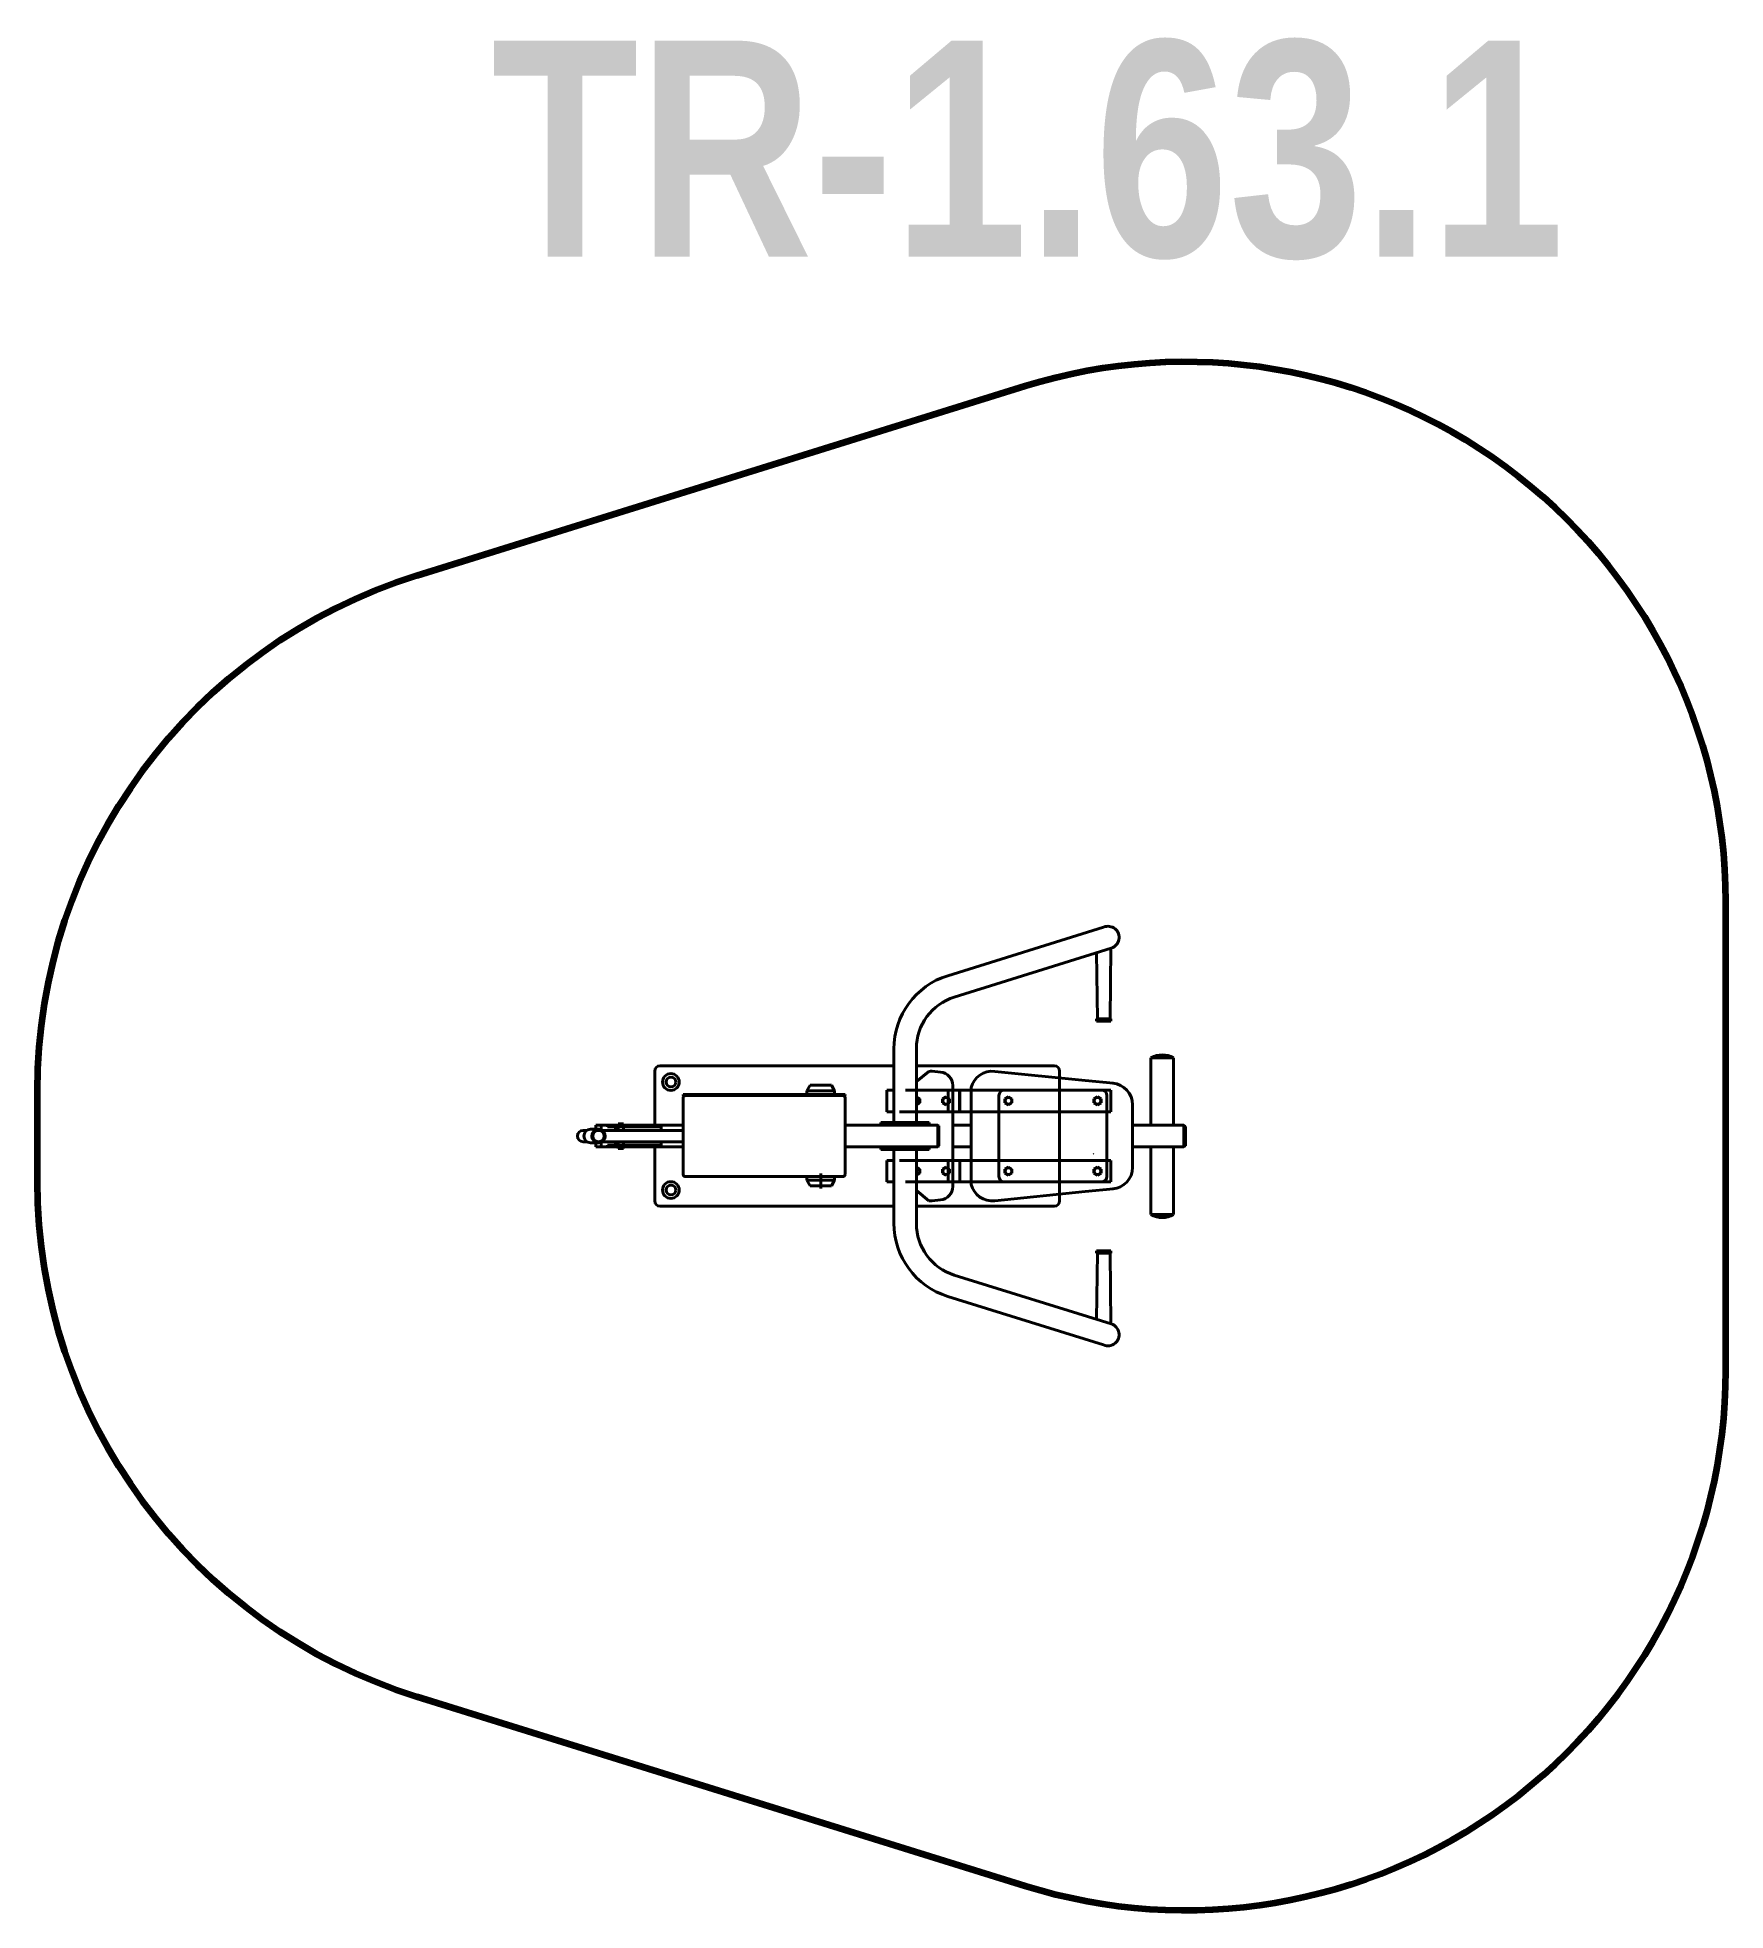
# Model space of a CAD drawing. Header units: millimetres. Extents: x 32447 to 35573, y 1591 to 5059.
import ezdxf

# ---------------------------------------------------------------- set-up
doc = ezdxf.new("R2010")
doc.units = ezdxf.units.MM
doc.layers.add('DiKom', color=7, linetype='Continuous')
doc.styles.add('style1', font='arialbd.ttf', dxfattribs={"width": 0.8})

msp = doc.modelspace()

# ---------------------------------------------------------------- hatches: boundary and pattern name
at = {"layer": 'DiKom', "linetype": 'Continuous', "lineweight": 40}
h = msp.add_hatch(color=7, dxfattribs=at)
h.paths.add_polyline_path([(34573.2, 3006.8), (34573.2, 3042.8), (34570, 3045.2), (34570, 3005.2)])
h.paths.add_polyline_path([(34509, 2880.2), (34516.2, 2876.7), (34524, 2874.7), (34532, 2874.3), (34539.9, 2875.5), (34547.4, 2878.2), (34551, 2880.2)])
h.paths.add_polyline_path([(34509, 3170.2), (34551, 3170.2), (34543.1, 3173.4), (34534.6, 3175), (34526.1, 3175.1), (34517.6, 3173.6), (34509.6, 3170.5)])

# ---------------------------------------------------------------- linework, layer by layer
at = {"layer": 'DiKom', "color": 7, "linetype": 'Continuous', "lineweight": 40}
for p, q in [((34421.3, 3411.9), (34132.7, 3322.1)), ((34144.7, 3282.5), (34435.5, 3373.1)), ((34409.7, 3242), (34407.9, 3364.5)), ((34433.2, 3242), (34434.9, 3372.9)), ((34407.9, 3237.9), (34407.9, 3242)), ((34407.9, 3242), (34434.9, 3242)), ((34407.9, 3237.9), (34434.9, 3237.9)), ((34434.9, 3237.9), (34434.9, 3242)), ((34032.9, 3050.2), (34032.9, 3186.5)), ((34074.5, 3050.2), (34074.5, 3187)), ((34509, 3170.2), (34509, 3045.2)), ((34551, 3170.2), (34509, 3170.2)), ((34551, 3045.2), (34551, 3170.2)), ((33589.9, 3145.2), (33589.9, 3045.2)), ((34032.9, 3155.2), (33599.9, 3155.2)), ((34329.9, 3155.2), (34074.5, 3155.2)), ((34074.5, 3126.3), (34097.6, 3144.9)), ((34104, 3145.1), (34119.4, 3143.6)), ((34387, 3128.2), (34219.7, 3144.9)), ((34339.9, 3132.9), (34339.9, 3145.2)), ((34339.9, 3132.9), (34339.9, 2917.5)), ((34439.7, 3122.9), (34387, 3128.2)), ((33642.4, 3102.2), (33642.4, 3100.2)), ((33642.4, 3102.2), (33942.4, 3102.2)), ((33642.4, 3102.2), (33642.4, 3100.2)), ((33642.4, 3100.2), (33647.4, 3100.2)), ((33642.4, 3096.2), (33642.4, 2954.2)), ((33647.4, 3100.2), (33937.4, 3100.2)), ((33871.9, 3109.2), (33877.6, 3119.2)), ((33871.9, 3102.2), (33871.9, 3109.2)), ((33871.9, 3109.2), (33922.9, 3109.2)), ((33917.1, 3119.2), (33877.6, 3119.2)), ((33922.9, 3109.2), (33917.1, 3119.2)), ((33922.9, 3102.2), (33922.9, 3109.2)), ((33942.4, 3100.2), (33937.4, 3100.2)), ((33942.4, 3100.2), (33942.4, 3102.2)), ((33942.4, 3102.2), (33942.4, 3100.2)), ((33942.4, 2954.2), (33942.4, 3096.2)), ((34019.6, 3110.2), (34019.6, 3070.2)), ((34032.9, 3110.2), (34019.6, 3110.2)), ((34141.7, 3110.2), (34054.4, 3110.2)), ((34074.5, 3097.6), (34074.6, 3097.7)), ((34074.6, 3097.7), (34081.1, 3093.9)), ((34081.1, 3093.9), (34081.1, 3086.4)), ((34123.1, 3093.9), (34129.6, 3097.7)), ((34123.1, 3086.4), (34123.1, 3093.9)), ((34129.6, 3097.7), (34136.1, 3093.9)), ((34133.6, 3110.2), (34133.6, 3070.2)), ((34136.1, 3093.9), (34136.1, 3086.4)), ((34141.7, 3110.2), (34176.2, 3110.2)), ((34141.9, 3025.2), (34141.9, 3118.7)), ((34153, 3110.2), (34198.7, 3110.2)), ((34154.6, 3110.2), (34154.6, 3070.2)), ((34155, 3070.2), (34155, 3110.2)), ((34176.2, 3025.2), (34176.2, 3114.8)), ((34187.5, 3110.2), (34435, 3110.2)), ((34227.5, 2950.2), (34227.5, 3100.2)), ((34237.5, 3110.2), (34417.5, 3110.2)), ((34245, 3097.7), (34238.5, 3093.9)), ((34238.5, 3093.9), (34238.5, 3086.4)), ((34251.5, 3093.9), (34245, 3097.7)), ((34251.5, 3086.4), (34251.5, 3093.9)), ((34410, 3097.7), (34403.5, 3093.9)), ((34403.5, 3093.9), (34403.5, 3086.4)), ((34416.5, 3093.9), (34410, 3097.7)), ((34416.5, 3086.4), (34416.5, 3093.9)), ((34427.5, 3100.2), (34427.5, 2950.2)), ((34435, 3110.2), (34435, 3070.2)), ((34032.9, 3070.2), (34019.6, 3070.2)), ((34141.9, 3070.2), (34043.2, 3070.2)), ((34074.6, 3082.7), (34074.5, 3082.7)), ((34081.1, 3086.4), (34074.6, 3082.7)), ((34129.6, 3082.7), (34123.1, 3086.4)), ((34136.1, 3086.4), (34129.6, 3082.7)), ((34141.9, 3070.2), (34176.2, 3070.2)), ((34435, 3070.2), (34175, 3070.2)), ((34238.5, 3086.4), (34245, 3082.7)), ((34245, 3082.7), (34251.5, 3086.4)), ((34403.5, 3086.4), (34410, 3082.7)), ((34410, 3082.7), (34416.5, 3086.4)), ((34475, 3025.2), (34475, 3083.2)), ((33457.2, 3035.7), (33464.5, 3035.7)), ((33471.2, 3037.7), (33485.8, 3037.7)), ((33480.7, 3045.2), (33642.4, 3045.2)), ((33480.7, 3045.2), (33480.7, 3037.7)), ((33490.6, 3045.2), (33490.6, 3036.7)), ((33492.6, 3035.7), (33642.4, 3035.7)), ((33502.7, 3045.2), (33502.7, 3042.2)), ((33502.7, 3042.2), (33601.8, 3042.2)), ((33517.4, 3042.2), (33517.4, 3035.7)), ((33522.2, 3048.1), (33531.9, 3048.1)), ((33522.2, 3048.1), (33522.2, 3045.2)), ((33522.2, 3042.2), (33522.2, 3035.7)), ((33531.9, 3048.1), (33531.9, 3045.2)), ((33531.9, 3042.2), (33531.9, 3035.7)), ((33601.8, 3045.2), (33601.8, 3035.7)), ((33642.4, 3045.2), (33642.4, 3005.2)), ((33942.4, 3045.2), (34043.2, 3045.2)), ((34008.9, 3045.2), (34008.9, 3050.2)), ((34008.9, 3050.2), (34098.5, 3050.2)), ((34043.2, 3045.2), (34114.5, 3045.2)), ((34098.5, 3045.2), (34098.5, 3050.2)), ((34114.5, 3045.2), (34114.5, 3005.2)), ((34114.5, 3045.2), (34116, 3043.9)), ((34116, 3043.9), (34116, 3006.9)), ((34141.9, 3045.2), (34176.2, 3045.2)), ((34141.9, 2931.7), (34141.9, 3025.2)), ((34176.2, 2935.6), (34176.2, 3025.2)), ((34570, 3045.2), (34475, 3045.2)), ((34475, 3025.2), (34475, 2967.2)), ((34509, 3045.2), (34551, 3045.2)), ((34570, 3005.2), (34570, 3045.2)), ((34570, 3045.2), (34573.2, 3042.8)), ((34573.2, 3042.8), (34573.2, 3006.8)), ((33457.2, 3014.7), (33464.5, 3014.7)), ((33471.2, 3012.7), (33485.8, 3012.7)), ((33480.7, 3012.7), (33480.7, 3005.2)), ((33480.7, 3005.2), (33642.4, 3005.2)), ((33490.6, 3013.7), (33490.6, 3005.2)), ((33492.6, 3014.7), (33642.4, 3014.7)), ((33502.7, 3008.2), (33601.8, 3008.2)), ((33502.7, 3008.2), (33502.7, 3005.2)), ((33517.4, 3014.7), (33517.4, 3008.2)), ((33522.2, 3008.2), (33522.2, 3014.7)), ((33522.2, 3002.3), (33522.2, 3005.2)), ((33522.2, 3002.3), (33531.9, 3002.3)), ((33531.9, 3008.2), (33531.9, 3014.7)), ((33531.9, 3002.3), (33531.9, 3005.2)), ((33589.9, 3005.2), (33589.9, 2905.2)), ((33601.8, 3014.7), (33601.8, 3005.2)), ((34043.2, 3005.2), (33942.4, 3005.2)), ((34008.9, 3005.2), (34008.9, 3000.2)), ((34008.9, 3000.2), (34098.5, 3000.2)), ((34032.9, 3000.2), (34032.9, 2863.9)), ((34043.2, 3005.2), (34114.5, 3005.2)), ((34074.5, 3000.2), (34074.5, 2863.3)), ((34098.5, 3005.2), (34098.5, 3000.2)), ((34114.5, 3005.2), (34116, 3006.9)), ((34176.2, 3005.2), (34141.9, 3005.2)), ((34475, 3005.2), (34570, 3005.2)), ((34509, 3005.2), (34509, 2880.2)), ((34551, 3005.2), (34509, 3005.2)), ((34551, 2880.2), (34551, 3005.2)), ((34573.2, 3006.8), (34570, 3005.2)), ((33646.4, 2950.2), (33938.4, 2950.2)), ((33722.4, 2950.2), (33725.6, 2950.2)), ((33725.6, 2950.2), (33759.1, 2950.2)), ((33759.1, 2950.2), (33762.4, 2950.2)), ((33871.9, 2950.2), (33871.9, 2943.2)), ((33897.4, 2928), (33897.4, 2956)), ((33922.9, 2950.2), (33922.9, 2943.2)), ((34032.9, 2980.2), (34019.6, 2980.2)), ((34019.6, 2980.2), (34019.6, 2940.2)), ((34142.4, 2980.2), (34043.2, 2980.2)), ((34074.6, 2967.7), (34074.5, 2967.6)), ((34074.5, 2952.7), (34074.6, 2952.7)), ((34081.1, 2963.9), (34074.6, 2967.7)), ((34074.6, 2952.7), (34081.1, 2956.4)), ((34081.1, 2956.4), (34081.1, 2963.9)), ((34129.6, 2967.7), (34123.1, 2963.9)), ((34123.1, 2963.9), (34123.1, 2956.4)), ((34123.1, 2956.4), (34129.6, 2952.7)), ((34136.1, 2963.9), (34129.6, 2967.7)), ((34129.6, 2952.7), (34136.1, 2956.4)), ((34133.6, 2980.2), (34133.6, 2940.2)), ((34136.1, 2956.4), (34136.1, 2963.9)), ((34142.4, 2980.2), (34175, 2980.2)), ((34142.4, 2980.2), (34175, 2980.2)), ((34155, 2940.2), (34155, 2980.2)), ((34435, 2980.2), (34175, 2980.2)), ((34245, 2967.7), (34238.5, 2963.9)), ((34238.5, 2963.9), (34238.5, 2956.4)), ((34238.5, 2956.4), (34245, 2952.7)), ((34251.5, 2963.9), (34245, 2967.7)), ((34245, 2952.7), (34251.5, 2956.4)), ((34251.5, 2956.4), (34251.5, 2963.9)), ((34410, 2967.7), (34403.5, 2963.9)), ((34403.5, 2963.9), (34403.5, 2956.4)), ((34403.5, 2956.4), (34410, 2952.7)), ((34416.5, 2963.9), (34410, 2967.7)), ((34410, 2952.7), (34416.5, 2956.4)), ((34416.5, 2956.4), (34416.5, 2963.9)), ((34435, 2940.2), (34435, 2980.2)), ((33871.9, 2943.2), (33877.6, 2933.2)), ((33871.9, 2943.2), (33922.9, 2943.2)), ((33917.1, 2933.2), (33877.6, 2933.2)), ((33922.9, 2943.2), (33917.1, 2933.2)), ((34032.9, 2940.2), (34019.6, 2940.2)), ((34141.7, 2940.2), (34054.4, 2940.2)), ((34074.5, 2924.1), (34097.6, 2905.5)), ((34141.7, 2940.2), (34176.2, 2940.2)), ((34153, 2940.2), (34198.7, 2940.2)), ((34187.5, 2940.2), (34435, 2940.2)), ((34387, 2922.2), (34219.7, 2905.5)), ((34417.5, 2940.2), (34237.5, 2940.2)), ((34339.9, 2905.2), (34339.9, 2917.5)), ((34439.7, 2927.5), (34387, 2922.2)), ((33599.9, 2895.2), (34032.9, 2895.2)), ((34074.5, 2895.2), (34329.9, 2895.2)), ((34104, 2905.3), (34119.4, 2906.8)), ((34509, 2880.2), (34551, 2880.2)), ((34407.9, 2812.5), (34434.9, 2812.5)), ((34407.9, 2812.5), (34407.9, 2808.4)), ((34434.9, 2812.5), (34434.9, 2808.4)), ((34407.9, 2808.4), (34434.9, 2808.4)), ((34409.7, 2808.4), (34407.9, 2685.9)), ((34433.2, 2808.4), (34434.9, 2677.4)), ((34144.7, 2767.9), (34435.5, 2677.2)), ((34421.3, 2638.5), (34132.7, 2728.3))]:
    msp.add_line(p, q, dxfattribs=at)
at = {"layer": 'DiKom', "color": 3, "lineweight": 200}
msp.add_lwpolyline([(32446.7, 2941.9), (32446.7, 3108.5, -0.328324), (33149.4, 4063.3), (34275.9, 4414, -0.505656), (35573.2, 3459.2), (35573.2, 2591.2, -0.505656), (34275.9, 1636.4), (33149.4, 1987.1, -0.328324)], format="xyb", close=True, dxfattribs=at)
at = {"layer": 'DiKom', "color": 7, "linetype": 'Continuous', "lineweight": 40}
for centre, radius in [((33619.9, 3125.2), 15.5), ((33619.9, 3125.2), 9), ((34129.6, 3090.2), 6.18), ((34245, 3090.2), 6.18), ((34410, 3090.2), 6.18), ((33485.8, 3025.2), 12.5), ((33485.8, 3025.2), 10.5), ((34129.6, 2960.2), 6.18), ((34245, 2960.2), 6.18), ((34410, 2960.2), 6.18), ((33619.9, 2925.2), 15.5), ((33619.9, 2925.2), 9)]:
    msp.add_circle(centre, radius, dxfattribs=at)
for centre, radius, start, end in [((34429.4, 3392.9), 20.7, 287.3086, 112.9184), ((34174.9, 3186.5), 142, 107.2949, 180), ((34174.5, 3187), 100, 107.3086, 180), ((34530, 3129.2), 46.1, 62.8726, 117.1274), ((33599.9, 3145.2), 10, 90, 180), ((34102.4, 3105.2), 40, 87.635, 96.7671), ((34116.9, 3118.7), 25, 0, 84.299), ((34215, 3105.2), 40, 83.2329, 166.0641), ((34329.9, 3145.2), 10, 0, 90), ((34435, 3083.2), 40, 0, 85.3651), ((33646.4, 3096.2), 4, 90, 180), ((33938.4, 3096.2), 4, 0, 90), ((34068.6, 3125.2), 15, 269.9577, 270.0423), ((34074.6, 3090.2), 6.18, 269.165, 90.835), ((34237.5, 3100.2), 10, 90, 180), ((34417.5, 3100.2), 10, 0, 90), ((33457.2, 3025.2), 10.5, 90, 270), ((33471.2, 3025.2), 12.5, 90, 270), ((34435, 3083.2), 40, 259.1931, 259.2898), ((34435, 2967.2), 40, 142.7529, 142.7753), ((34435, 2967.2), 40, 100.7102, 100.8069), ((33646.4, 2954.2), 4, 180, 270), ((33938.4, 2954.2), 4, 270, 0), ((34074.6, 2960.2), 6.18, 269.165, 90.835), ((34237.5, 2950.2), 10, 180, 270), ((34417.5, 2950.2), 10, 270, 0), ((34435, 2967.2), 40, 274.6349, 0), ((34116.9, 2931.7), 25, 275.701, 0), ((34102.4, 2945.2), 40, 359.9613, 0), ((34215, 2945.2), 40, 193.9359, 276.7671), ((33599.9, 2905.2), 10, 180, 270), ((34102.4, 2945.2), 40, 263.2329, 272.365), ((34329.9, 2905.2), 10, 270, 0), ((34530, 2914.3), 40.1, 238.4093, 301.5907), ((34174.9, 2863.9), 142, 180, 252.7051), ((34174.5, 2863.3), 100, 180, 252.6914), ((34429.4, 2657.5), 20.7, 247.0816, 72.6914)]:
    msp.add_arc(centre, radius, start, end, dxfattribs=at)

# ---------------------------------------------------------------- texts
at = {"layer": 'DiKom', "insert": (33287.2, 5053.3), "char_height": 400, "attachment_point": 1, "style": 'style1'}
msp.add_mtext_dynamic_manual_height_columns('TR-1.63.1', width=2518.219, gutter_width=2.09, heights=[0], dxfattribs=at)

doc.saveas('drawing.dxf')
